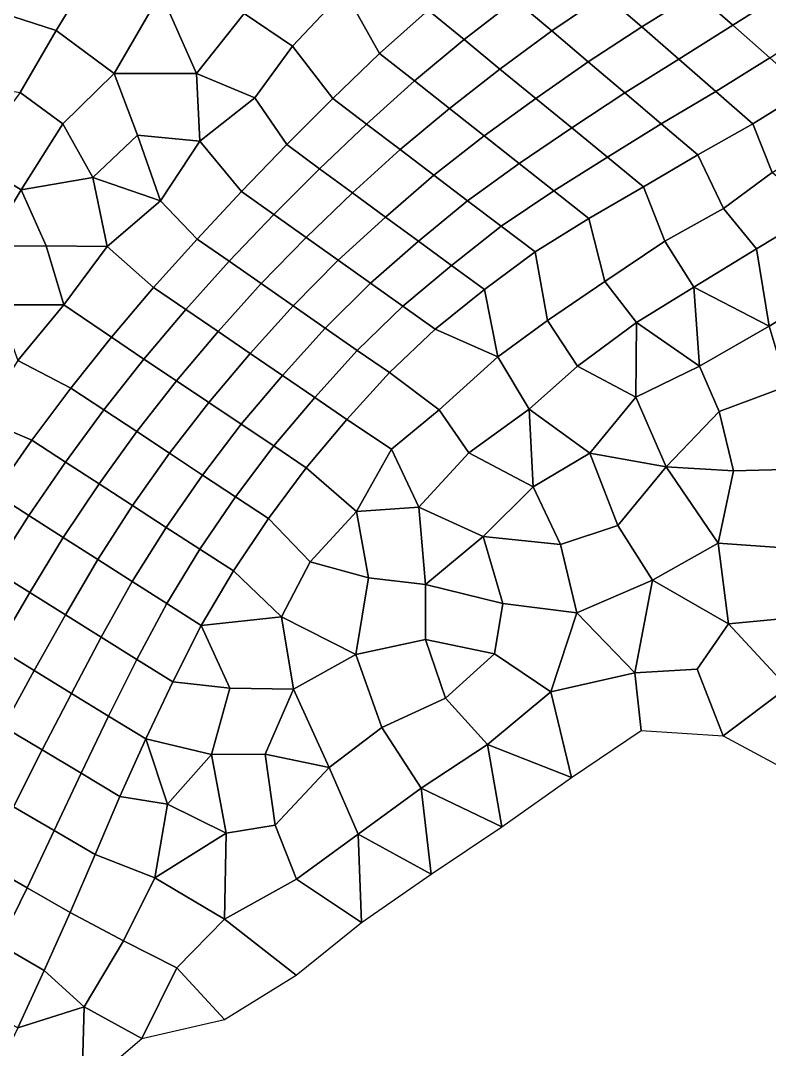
# Model space of a CAD drawing. Extents: x 727294 to 731543, y 8575035 to 8579824.
# Drawn here: x 729828.5 to 730004.3, y 8577064 to 8577305.5 of the extents above; entities that cross this region are included whole.
import ezdxf

# ---------------------------------------------------------------- set-up
doc = ezdxf.new("R2010")
doc.units = 0
for name, color, linetype in [('MESH_BOUND', 25, 'CONTINUOUS'), ('MESH_ELEMS', 250, 'CONTINUOUS'), ('MESH_NODES', 18, 'CONTINUOUS')]:
    doc.layers.add(name, color=color, linetype=linetype)

msp = doc.modelspace()

# ---------------------------------------------------------------- linework, layer by layer
at = {"layer": 'MESH_BOUND', "color": 25}
for points in [[(729957.83, 8577127.82, 38.17), (729974.24, 8577138.9, 38.17)], [(729974.24, 8577138.9, 38.17), (729993.44, 8577137.6, 38.17)], [(729993.44, 8577137.6, 38.17), (730011.05, 8577128.12, 38.17)], [(729941.53, 8577116.22, 38.17), (729957.83, 8577127.82, 38.17)], [(729924.89, 8577105.14, 38.17), (729941.53, 8577116.22, 38.17)], [(729908.53, 8577093.76, 38.17), (729924.89, 8577105.14, 38.17)], [(729893.23, 8577081.43, 38.17), (729908.53, 8577093.76, 38.17)], [(729876.41, 8577070.99, 38.17), (729893.23, 8577081.43, 38.17)], [(729856.96, 8577066.59, 38.17), (729876.41, 8577070.99, 38.17)], [(729842.92, 8577054.48, 38.09), (729856.96, 8577066.59, 38.17)]]:
    msp.add_polyline3d(points, dxfattribs=at)
at = {"layer": 'MESH_ELEMS', "color": 179}
for points in [[(729836.9, 8577303.21, 38.17), (729846.33, 8577318.81, 38.17), (729831.91, 8577325.13, 38.17), (729821.52, 8577308.17, 38.17)], [(729892.39, 8577299.53, 32.63), (729904.6, 8577312.54, 32.6), (729886.58, 8577321.13, 32.68), (729881, 8577307.17, 32.62)], [(729924.25, 8577307.97, 32.49), (729919.3, 8577322.8, 32.6), (729904.6, 8577312.54, 32.6), (729912.82, 8577297.82, 32.56)], [(729861.47, 8577312.02, 38.17), (729846.33, 8577318.81, 38.17), (729836.9, 8577303.21, 38.17), (729850.51, 8577293.09, 38.17)], [(729957.05, 8577319.16, 31.52), (729944.65, 8577310.4, 31.19), (729953.23, 8577303.12, 28.78), (729965.73, 8577311.59, 28.69)], [(729978.51, 8577319.71, 29.04), (729965.73, 8577311.59, 28.69), (729974.41, 8577304.03, 29.03), (729987.14, 8577312.07, 29.8)], [(729999.94, 8577319.99, 28.81), (729987.14, 8577312.07, 29.8), (729995.78, 8577304.43, 31.64), (730008.4, 8577312.49, 31.93)], [(729936.07, 8577317.67, 32.87), (729924.25, 8577307.97, 32.49), (729932.66, 8577301.07, 29.96), (729944.65, 8577310.4, 31.19)], [(729861.47, 8577312.02, 38.17), (729850.51, 8577293.09, 38.17), (729869.79, 8577293.13, 32.56), (729861.47, 8577312.02, 38.17)], [(729861.47, 8577312.02, 38.17), (729869.79, 8577293.13, 32.56), (729881, 8577307.17, 32.62), (729861.47, 8577312.02, 38.17)], [(729892.39, 8577299.53, 32.63), (729901.8, 8577287.23, 32.47), (729912.82, 8577297.82, 32.56), (729904.6, 8577312.54, 32.6)], [(729965.73, 8577311.59, 28.69), (729953.23, 8577303.12, 28.78), (729961.8, 8577295.85, 29.58), (729974.41, 8577304.03, 29.03)], [(729987.14, 8577312.07, 29.8), (729974.41, 8577304.03, 29.03), (729983.1, 8577296.46, 32.66), (729995.78, 8577304.43, 31.64)], [(730008.4, 8577312.49, 31.93), (729995.78, 8577304.43, 31.64), (730004.42, 8577296.79, 32.36), (730016.86, 8577304.99, 32.34)], [(729944.65, 8577310.4, 31.19), (729932.66, 8577301.07, 29.96), (729941.08, 8577294.16, 28.89), (729953.23, 8577303.12, 28.78)], [(729828.39, 8577288.63, 38.17), (729836.9, 8577303.21, 38.17), (729821.52, 8577308.17, 38.17), (729810.9, 8577291.45, 38.17)], [(729883.53, 8577287.38, 32.51), (729892.39, 8577299.53, 32.63), (729881, 8577307.17, 32.62), (729869.79, 8577293.13, 32.56)], [(729924.25, 8577307.97, 32.49), (729912.82, 8577297.82, 32.56), (729921, 8577291.36, 31.52), (729932.66, 8577301.07, 29.96)], [(729974.41, 8577304.03, 29.03), (729961.8, 8577295.85, 29.58), (729970.38, 8577288.58, 32.41), (729983.1, 8577296.46, 32.66)], [(729995.78, 8577304.43, 31.64), (729983.1, 8577296.46, 32.66), (729991.78, 8577288.89, 31.97), (730004.42, 8577296.79, 32.36)], [(729838.47, 8577281.29, 38.17), (729850.51, 8577293.09, 38.17), (729836.9, 8577303.21, 38.17), (729828.39, 8577288.63, 38.17)], [(729953.23, 8577303.12, 28.78), (729941.08, 8577294.16, 28.89), (729949.49, 8577287.25, 28.94), (729961.8, 8577295.85, 29.58)], [(729901.8, 8577287.23, 32.47), (729892.39, 8577299.53, 32.63), (729883.53, 8577287.38, 32.51), (729891, 8577276.41, 32.57)], [(729932.66, 8577301.07, 29.96), (729921, 8577291.36, 31.52), (729929.19, 8577284.91, 29.08), (729941.08, 8577294.16, 28.89)], [(729912.82, 8577297.82, 32.56), (729901.8, 8577287.23, 32.47), (729909.72, 8577281.23, 31.82), (729921, 8577291.36, 31.52)], [(729983.1, 8577296.46, 32.66), (729970.38, 8577288.58, 32.41), (729978.96, 8577281.3, 32.78), (729991.78, 8577288.89, 31.97)], [(730004.42, 8577296.79, 32.36), (729991.78, 8577288.89, 31.97), (730000.46, 8577281.33, 32.17), (730013.06, 8577289.14, 32.27)], [(729941.08, 8577294.16, 28.89), (729929.19, 8577284.91, 29.08), (729937.37, 8577278.45, 29.51), (729949.49, 8577287.25, 28.94)], [(729961.8, 8577295.85, 29.58), (729949.49, 8577287.25, 28.94), (729957.91, 8577280.35, 31.12), (729970.38, 8577288.58, 32.41)], [(729838.47, 8577281.29, 38.17), (729845.5, 8577268.66, 35.61), (729855.99, 8577278.63, 33.1), (729850.51, 8577293.09, 38.17)], [(729855.99, 8577278.63, 33.1), (729870.61, 8577277.19, 32.52), (729869.79, 8577293.13, 32.56), (729850.51, 8577293.09, 38.17)], [(729883.53, 8577287.38, 32.51), (729869.79, 8577293.13, 32.56), (729870.61, 8577277.19, 32.52), (729883.53, 8577287.38, 32.51)], [(729921, 8577291.36, 31.52), (729909.72, 8577281.23, 31.82), (729917.64, 8577275.24, 29.32), (729929.19, 8577284.91, 29.08)], [(730019.25, 8577278.57, 32.54), (730013.06, 8577289.14, 32.27), (730000.46, 8577281.33, 32.17), (730005.02, 8577269.83, 33.19)], [(729828.64, 8577265.8, 38.17), (729838.47, 8577281.29, 38.17), (729828.39, 8577288.63, 38.17), (729816.76, 8577273.07, 38.17)], [(729870.61, 8577277.19, 32.52), (729880.39, 8577265.41, 32.57), (729891, 8577276.41, 32.57), (729883.53, 8577287.38, 32.51)], [(729901.8, 8577287.23, 32.47), (729891, 8577276.41, 32.57), (729898.73, 8577270.74, 31.71), (729909.72, 8577281.23, 31.82)], [(729949.49, 8577287.25, 28.94), (729937.37, 8577278.45, 29.51), (729945.55, 8577271.99, 31.77), (729957.91, 8577280.35, 31.12)], [(729970.38, 8577288.58, 32.41), (729957.91, 8577280.35, 31.12), (729966.33, 8577273.44, 32.6), (729978.96, 8577281.3, 32.78)], [(729991.78, 8577288.89, 31.97), (729978.96, 8577281.3, 32.78), (729987.54, 8577274.03, 32.28), (730000.46, 8577281.33, 32.17)], [(729929.19, 8577284.91, 29.08), (729917.64, 8577275.24, 29.32), (729925.56, 8577269.24, 29.42), (729937.37, 8577278.45, 29.51)], [(729838.47, 8577281.29, 38.17), (729828.64, 8577265.8, 38.17), (729845.5, 8577268.66, 35.61), (729838.47, 8577281.29, 38.17)], [(729909.72, 8577281.23, 31.82), (729898.73, 8577270.74, 31.71), (729906.47, 8577265.07, 29.99), (729917.64, 8577275.24, 29.32)], [(729957.91, 8577280.35, 31.12), (729945.55, 8577271.99, 31.77), (729953.73, 8577265.53, 32.53), (729966.33, 8577273.44, 32.6)], [(729978.96, 8577281.3, 32.78), (729966.33, 8577273.44, 32.6), (729974.74, 8577266.53, 32.69), (729987.54, 8577274.03, 32.28)], [(730005.02, 8577269.83, 33.19), (730000.46, 8577281.33, 32.17), (729987.54, 8577274.03, 32.28), (729993.57, 8577261.43, 32.28)], [(729861.39, 8577263.18, 32.59), (729855.99, 8577278.63, 33.1), (729845.5, 8577268.66, 35.61), (729861.39, 8577263.18, 32.59)], [(729855.99, 8577278.63, 33.1), (729861.39, 8577263.18, 32.59), (729870.61, 8577277.19, 32.52), (729855.99, 8577278.63, 33.1)], [(729861.39, 8577263.18, 32.59), (729869.94, 8577254.25, 32.64), (729880.39, 8577265.41, 32.57), (729870.61, 8577277.19, 32.52)], [(729937.37, 8577278.45, 29.51), (729925.56, 8577269.24, 29.42), (729933.47, 8577263.25, 30.59), (729945.55, 8577271.99, 31.77)], [(729891, 8577276.41, 32.57), (729880.39, 8577265.41, 32.57), (729887.96, 8577260.02, 31.12), (729898.73, 8577270.74, 31.71)], [(729917.64, 8577275.24, 29.32), (729906.47, 8577265.07, 29.99), (729914.21, 8577259.4, 29.32), (729925.56, 8577269.24, 29.42)], [(729820.67, 8577252.54, 38.16), (729828.64, 8577265.8, 38.17), (729816.76, 8577273.07, 38.17), (729805.93, 8577258.14, 38.17)], [(729966.33, 8577273.44, 32.6), (729953.73, 8577265.53, 32.53), (729961.92, 8577259.08, 32.83), (729974.74, 8577266.53, 32.69)], [(729993.57, 8577261.43, 32.28), (729987.54, 8577274.03, 32.28), (729974.74, 8577266.53, 32.69), (729979.76, 8577253.75, 32.55)], [(729898.73, 8577270.74, 31.71), (729887.96, 8577260.02, 31.12), (729895.54, 8577254.64, 29.19), (729906.47, 8577265.07, 29.99)], [(729945.55, 8577271.99, 31.77), (729933.47, 8577263.25, 30.59), (729941.39, 8577257.25, 31.65), (729953.73, 8577265.53, 32.53)], [(730005.02, 8577269.83, 33.19), (729993.57, 8577261.43, 32.28), (730001.27, 8577251.97, 32.51), (730015.74, 8577260.63, 32.95)], [(729834.51, 8577252.66, 33.86), (729848.81, 8577252.53, 32.69), (729845.5, 8577268.66, 35.61), (729828.64, 8577265.8, 38.17)], [(729861.39, 8577263.18, 32.59), (729845.5, 8577268.66, 35.61), (729848.81, 8577252.53, 32.69), (729861.39, 8577263.18, 32.59)], [(729925.56, 8577269.24, 29.42), (729914.21, 8577259.4, 29.32), (729921.94, 8577253.74, 30.43), (729933.47, 8577263.25, 30.59)], [(729828.64, 8577265.8, 38.17), (729820.67, 8577252.54, 38.16), (729834.51, 8577252.66, 33.86), (729828.64, 8577265.8, 38.17)], [(729880.39, 8577265.41, 32.57), (729869.94, 8577254.25, 32.64), (729877.46, 8577249.02, 32.43), (729887.96, 8577260.02, 31.12)], [(729906.47, 8577265.07, 29.99), (729895.54, 8577254.64, 29.19), (729903.12, 8577249.25, 29.06), (729914.21, 8577259.4, 29.32)], [(729953.73, 8577265.53, 32.53), (729941.39, 8577257.25, 31.65), (729949.31, 8577251.26, 31.98), (729961.92, 8577259.08, 32.83)], [(729979.76, 8577253.75, 32.55), (729974.74, 8577266.53, 32.69), (729961.92, 8577259.08, 32.83), (729965.71, 8577244.26, 32.68)], [(729869.94, 8577254.25, 32.64), (729861.39, 8577263.18, 32.59), (729848.81, 8577252.53, 32.69), (729859.73, 8577242.87, 32.67)], [(729933.47, 8577263.25, 30.59), (729921.94, 8577253.74, 30.43), (729929.68, 8577248.07, 30.92), (729941.39, 8577257.25, 31.65)], [(729986.57, 8577242.93, 32.44), (730001.27, 8577251.97, 32.51), (729993.57, 8577261.43, 32.28), (729979.76, 8577253.75, 32.55)], [(730001.27, 8577251.97, 32.51), (730004.26, 8577233.79, 32.54), (730018.77, 8577242.56, 32.77), (730015.74, 8577260.63, 32.95)], [(729887.96, 8577260.02, 31.12), (729877.46, 8577249.02, 32.43), (729884.99, 8577243.79, 29.28), (729895.54, 8577254.64, 29.19)], [(729914.21, 8577259.4, 29.32), (729903.12, 8577249.25, 29.06), (729910.7, 8577243.87, 29.37), (729921.94, 8577253.74, 30.43)], [(729949.31, 8577251.26, 31.98), (729952.21, 8577235.15, 32.13), (729965.71, 8577244.26, 32.68), (729961.92, 8577259.08, 32.83)], [(729941.39, 8577257.25, 31.65), (729929.68, 8577248.07, 30.92), (729937.41, 8577242.4, 31.57), (729949.31, 8577251.26, 31.98)], [(729869.94, 8577254.25, 32.64), (729859.73, 8577242.87, 32.67), (729867.3, 8577237.7, 32.64), (729877.46, 8577249.02, 32.43)], [(729895.54, 8577254.64, 29.19), (729884.99, 8577243.79, 29.28), (729892.52, 8577238.56, 29.08), (729903.12, 8577249.25, 29.06)], [(729921.94, 8577253.74, 30.43), (729910.7, 8577243.87, 29.37), (729918.28, 8577238.49, 30.68), (729929.68, 8577248.07, 30.92)], [(729979.76, 8577253.75, 32.55), (729965.71, 8577244.26, 32.68), (729973.1, 8577234.64, 32.69), (729986.57, 8577242.93, 32.44)], [(729834.51, 8577252.66, 33.86), (729820.67, 8577252.54, 38.16), (729823.12, 8577238.83, 33.66), (729838.66, 8577238.83, 32.83)], [(729834.51, 8577252.66, 33.86), (729838.66, 8577238.83, 32.83), (729848.81, 8577252.53, 32.69), (729834.51, 8577252.66, 33.86)], [(729859.73, 8577242.87, 32.67), (729848.81, 8577252.53, 32.69), (729838.66, 8577238.83, 32.83), (729849.87, 8577231.18, 32.91)], [(729937.41, 8577242.4, 31.57), (729940.55, 8577226.63, 32.55), (729952.21, 8577235.15, 32.13), (729949.31, 8577251.26, 31.98)], [(730001.27, 8577251.97, 32.51), (729986.57, 8577242.93, 32.44), (730004.26, 8577233.79, 32.54), (730001.27, 8577251.97, 32.51)], [(729877.46, 8577249.02, 32.43), (729867.3, 8577237.7, 32.64), (729874.87, 8577232.54, 29.41), (729884.99, 8577243.79, 29.28)], [(729903.12, 8577249.25, 29.06), (729892.52, 8577238.56, 29.08), (729900.05, 8577233.34, 29.18), (729910.7, 8577243.87, 29.37)], [(729929.68, 8577248.07, 30.92), (729918.28, 8577238.49, 30.68), (729925.86, 8577233.1, 32.86), (729937.41, 8577242.4, 31.57)], [(729884.99, 8577243.79, 29.28), (729874.87, 8577232.54, 29.41), (729882.44, 8577227.38, 29.2), (729892.52, 8577238.56, 29.08)], [(729910.7, 8577243.87, 29.37), (729900.05, 8577233.34, 29.18), (729907.58, 8577228.11, 30.4), (729918.28, 8577238.49, 30.68)], [(729965.71, 8577244.26, 32.68), (729952.21, 8577235.15, 32.13), (729959.27, 8577224.42, 32.49), (729973.1, 8577234.64, 32.69)], [(729859.73, 8577242.87, 32.67), (729849.87, 8577231.18, 32.91), (729857.49, 8577226.08, 32.75), (729867.3, 8577237.7, 32.64)], [(729937.41, 8577242.4, 31.57), (729925.86, 8577233.1, 32.86), (729940.55, 8577226.63, 32.55), (729937.41, 8577242.4, 31.57)], [(729973.1, 8577234.64, 32.69), (729987.93, 8577224.42, 32.49), (729986.57, 8577242.93, 32.44), (729973.1, 8577234.64, 32.69)], [(730004.26, 8577233.79, 32.54), (729986.57, 8577242.93, 32.44), (729987.93, 8577224.42, 32.49), (730004.26, 8577233.79, 32.54)], [(730025.73, 8577228.91, 32.9), (730018.77, 8577242.56, 32.77), (730004.26, 8577233.79, 32.54), (730008.5, 8577219.74, 32.57)], [(729838.66, 8577238.83, 32.83), (729823.12, 8577238.83, 33.66), (729827.84, 8577225.74, 33.18), (729838.66, 8577238.83, 32.83)], [(729840.31, 8577219.25, 32.88), (729849.87, 8577231.18, 32.91), (729838.66, 8577238.83, 32.83), (729827.84, 8577225.74, 33.18)], [(729892.52, 8577238.56, 29.08), (729882.44, 8577227.38, 29.2), (729890.01, 8577222.21, 29.21), (729900.05, 8577233.34, 29.18)], [(729918.28, 8577238.49, 30.68), (729907.58, 8577228.11, 30.4), (729915.11, 8577222.88, 32.81), (729925.86, 8577233.1, 32.86)], [(729867.3, 8577237.7, 32.64), (729857.49, 8577226.08, 32.75), (729865.1, 8577220.98, 29.53), (729874.87, 8577232.54, 29.41)], [(729959.27, 8577224.42, 32.49), (729952.21, 8577235.15, 32.13), (729940.55, 8577226.63, 32.55), (729947.92, 8577214.33, 32.73)], [(729973.1, 8577234.64, 32.69), (729959.27, 8577224.42, 32.49), (729972.95, 8577217.14, 32.68), (729973.1, 8577234.64, 32.69)], [(729972.95, 8577217.14, 32.68), (729987.93, 8577224.42, 32.49), (729973.1, 8577234.64, 32.69), (729972.95, 8577217.14, 32.68)], [(729987.93, 8577224.42, 32.49), (729992.55, 8577213.77, 32.51), (730008.5, 8577219.74, 32.57), (730004.26, 8577233.79, 32.54)], [(729849.87, 8577231.18, 32.91), (729840.31, 8577219.25, 32.88), (729848.05, 8577214.15, 32.68), (729857.49, 8577226.08, 32.75)], [(729874.87, 8577232.54, 29.41), (729865.1, 8577220.98, 29.53), (729872.71, 8577215.88, 29.37), (729882.44, 8577227.38, 29.2)], [(729900.05, 8577233.34, 29.18), (729890.01, 8577222.21, 29.21), (729897.58, 8577217.05, 30.13), (729907.58, 8577228.11, 30.4)], [(729925.86, 8577233.1, 32.86), (729915.11, 8577222.88, 32.81), (729926.82, 8577214.12, 32.76), (729940.55, 8577226.63, 32.55)], [(729882.44, 8577227.38, 29.2), (729872.71, 8577215.88, 29.37), (729880.33, 8577210.78, 29.27), (729890.01, 8577222.21, 29.21)], [(729907.58, 8577228.11, 30.4), (729897.58, 8577217.05, 30.13), (729905.15, 8577211.88, 32.79), (729915.11, 8577222.88, 32.81)], [(729926.82, 8577214.12, 32.76), (729933.74, 8577204.05, 32.73), (729947.92, 8577214.33, 32.73), (729940.55, 8577226.63, 32.55)], [(729831.15, 8577207.01, 33.75), (729840.31, 8577219.25, 32.88), (729827.84, 8577225.74, 33.18), (729819.15, 8577212.11, 33.25)], [(729857.49, 8577226.08, 32.75), (729848.05, 8577214.15, 32.68), (729855.79, 8577209.05, 30.79), (729865.1, 8577220.98, 29.53)], [(729962.14, 8577203.94, 32.79), (729972.95, 8577217.14, 32.68), (729959.27, 8577224.42, 32.49), (729947.92, 8577214.33, 32.73)], [(729972.95, 8577217.14, 32.68), (729980.07, 8577200.78, 36.4), (729992.55, 8577213.77, 32.51), (729987.93, 8577224.42, 32.49)], [(729890.01, 8577222.21, 29.21), (729880.33, 8577210.78, 29.27), (729887.94, 8577205.68, 30.48), (729897.58, 8577217.05, 30.13)], [(729915.63, 8577204.88, 32.7), (729926.82, 8577214.12, 32.76), (729915.11, 8577222.88, 32.81), (729905.15, 8577211.88, 32.79)], [(729840.31, 8577219.25, 32.88), (729831.15, 8577207.01, 33.75), (729839.04, 8577201.9, 32.36), (729848.05, 8577214.15, 32.68)], [(729865.1, 8577220.98, 29.53), (729855.79, 8577209.05, 30.79), (729863.52, 8577203.95, 29.63), (729872.71, 8577215.88, 29.37)], [(730007.78, 8577200.18, 36.67), (730008.5, 8577219.74, 32.57), (729992.55, 8577213.77, 32.51), (729995.94, 8577199.84, 37.12)], [(729897.58, 8577217.05, 30.13), (729887.94, 8577205.68, 30.48), (729895.55, 8577200.57, 32.54), (729905.15, 8577211.88, 32.79)], [(729962.14, 8577203.94, 32.79), (729980.07, 8577200.78, 36.4), (729972.95, 8577217.14, 32.68), (729962.14, 8577203.94, 32.79)], [(729872.71, 8577215.88, 29.37), (729863.52, 8577203.95, 29.63), (729871.26, 8577198.85, 29.46), (729880.33, 8577210.78, 29.27)], [(729947.92, 8577214.33, 32.73), (729933.74, 8577204.05, 32.73), (729948.84, 8577196.05, 32.75), (729947.92, 8577214.33, 32.73)], [(729947.92, 8577214.33, 32.73), (729948.84, 8577196.05, 32.75), (729962.14, 8577203.94, 32.79), (729947.92, 8577214.33, 32.73)], [(729822.36, 8577194.51, 32.96), (729831.15, 8577207.01, 33.75), (729819.15, 8577212.11, 33.25), (729809.31, 8577198.76, 34.58)], [(729848.05, 8577214.15, 32.68), (729839.04, 8577201.9, 32.36), (729846.93, 8577196.78, 32.03), (729855.79, 8577209.05, 30.79)], [(729905.15, 8577211.88, 32.79), (729895.55, 8577200.57, 32.54), (729907.35, 8577190.32, 32.38), (729915.63, 8577204.88, 32.7)], [(729915.63, 8577204.88, 32.7), (729922.01, 8577191.3, 32.62), (729933.74, 8577204.05, 32.73), (729926.82, 8577214.12, 32.76)], [(729992.55, 8577213.77, 32.51), (729980.07, 8577200.78, 36.4), (729995.94, 8577199.84, 37.12), (729992.55, 8577213.77, 32.51)], [(729880.33, 8577210.78, 29.27), (729871.26, 8577198.85, 29.46), (729879, 8577193.75, 30.4), (729887.94, 8577205.68, 30.48)], [(729831.15, 8577207.01, 33.75), (729822.36, 8577194.51, 32.96), (729830.45, 8577189.35, 32.41), (729839.04, 8577201.9, 32.36)], [(729855.79, 8577209.05, 30.79), (729846.93, 8577196.78, 32.03), (729854.82, 8577191.67, 30.58), (729863.52, 8577203.95, 29.63)], [(729887.94, 8577205.68, 30.48), (729879, 8577193.75, 30.4), (729886.74, 8577188.65, 32.36), (729895.55, 8577200.57, 32.54)], [(729915.63, 8577204.88, 32.7), (729907.35, 8577190.32, 32.38), (729922.01, 8577191.3, 32.62), (729915.63, 8577204.88, 32.7)], [(729863.52, 8577203.95, 29.63), (729854.82, 8577191.67, 30.58), (729862.71, 8577186.55, 29.45), (729871.26, 8577198.85, 29.46)], [(729937.1, 8577184.38, 32.68), (729948.84, 8577196.05, 32.75), (729933.74, 8577204.05, 32.73), (729922.01, 8577191.3, 32.62)], [(729955.31, 8577182.55, 37.82), (729968.72, 8577187.03, 38.02), (729962.14, 8577203.94, 32.79), (729948.84, 8577196.05, 32.75)], [(729968.72, 8577187.03, 38.02), (729980.07, 8577200.78, 36.4), (729962.14, 8577203.94, 32.79), (729968.72, 8577187.03, 38.02)], [(729839.04, 8577201.9, 32.36), (729830.45, 8577189.35, 32.41), (729838.55, 8577184.19, 31.86), (729846.93, 8577196.78, 32.03)], [(729886.74, 8577188.65, 32.36), (729896.5, 8577178.44, 32.13), (729907.35, 8577190.32, 32.38), (729895.55, 8577200.57, 32.54)], [(729992.3, 8577182.83, 38.17), (729980.07, 8577200.78, 36.4), (729968.72, 8577187.03, 38.02), (729976.87, 8577174.16, 38.17)], [(729995.94, 8577199.84, 37.12), (729980.07, 8577200.78, 36.4), (729992.3, 8577182.83, 38.17), (729995.94, 8577199.84, 37.12)], [(730007.78, 8577200.18, 36.67), (729995.94, 8577199.84, 37.12), (729992.3, 8577182.83, 38.17), (730008.78, 8577181.71, 38.17)], [(729871.26, 8577198.85, 29.46), (729862.71, 8577186.55, 29.45), (729870.6, 8577181.43, 29.69), (729879, 8577193.75, 30.4)], [(729846.93, 8577196.78, 32.03), (729838.55, 8577184.19, 31.86), (729846.64, 8577179.03, 31.89), (729854.82, 8577191.67, 30.58)], [(729937.1, 8577184.38, 32.68), (729955.31, 8577182.55, 37.82), (729948.84, 8577196.05, 32.75), (729937.1, 8577184.38, 32.68)], [(729822.36, 8577194.51, 32.96), (729813.86, 8577181.8, 34.52), (729822.26, 8577176.55, 32.4), (729830.45, 8577189.35, 32.41)], [(729879, 8577193.75, 30.4), (729870.6, 8577181.43, 29.69), (729878.49, 8577176.32, 32.03), (729886.74, 8577188.65, 32.36)], [(729854.82, 8577191.67, 30.58), (729846.64, 8577179.03, 31.89), (729854.74, 8577173.88, 31.28), (729862.71, 8577186.55, 29.45)], [(729896.5, 8577178.44, 32.13), (729910.2, 8577174.72, 32.25), (729907.35, 8577190.32, 32.38), (729896.5, 8577178.44, 32.13)], [(729910.2, 8577174.72, 32.25), (729923.62, 8577173.11, 32.38), (729922.01, 8577191.3, 32.62), (729907.35, 8577190.32, 32.38)], [(729937.1, 8577184.38, 32.68), (729922.01, 8577191.3, 32.62), (729923.62, 8577173.11, 32.38), (729937.1, 8577184.38, 32.68)], [(729830.45, 8577189.35, 32.41), (729822.26, 8577176.55, 32.4), (729830.66, 8577171.3, 31.87), (729838.55, 8577184.19, 31.86)], [(729878.49, 8577176.32, 32.03), (729889.79, 8577165.52, 32.16), (729896.5, 8577178.44, 32.13), (729886.74, 8577188.65, 32.36)], [(729862.71, 8577186.55, 29.45), (729854.74, 8577173.88, 31.28), (729862.83, 8577168.72, 31.88), (729870.6, 8577181.43, 29.69)], [(729959.11, 8577166.51, 38.17), (729976.87, 8577174.16, 38.17), (729968.72, 8577187.03, 38.02), (729955.31, 8577182.55, 37.82)], [(729838.55, 8577184.19, 31.86), (729830.66, 8577171.3, 31.87), (729839.05, 8577166.06, 31.93), (729846.64, 8577179.03, 31.89)], [(729937.1, 8577184.38, 32.68), (729923.62, 8577173.11, 32.38), (729941.76, 8577168.71, 38.15), (729937.1, 8577184.38, 32.68)], [(729955.31, 8577182.55, 37.82), (729937.1, 8577184.38, 32.68), (729941.76, 8577168.71, 38.15), (729959.11, 8577166.51, 38.17)], [(729992.3, 8577182.83, 38.17), (729976.87, 8577174.16, 38.17), (729994.76, 8577163.92, 38.17), (729992.3, 8577182.83, 38.17)], [(730008.78, 8577181.71, 38.17), (729992.3, 8577182.83, 38.17), (729994.76, 8577163.92, 38.17), (730012.12, 8577165.52, 38.17)], [(729870.6, 8577181.43, 29.69), (729862.83, 8577168.72, 31.88), (729870.92, 8577163.56, 32.36), (729878.49, 8577176.32, 32.03)], [(729846.64, 8577179.03, 31.89), (729839.05, 8577166.06, 31.93), (729847.45, 8577160.81, 31.93), (729854.74, 8577173.88, 31.28)], [(729896.5, 8577178.44, 32.13), (729889.79, 8577165.52, 32.16), (729907.25, 8577156.71, 32.21), (729910.2, 8577174.72, 32.25)], [(729822.26, 8577176.55, 32.4), (729814.29, 8577163.61, 32.48), (729823.01, 8577158.27, 32.04), (729830.66, 8577171.3, 31.87)], [(729870.92, 8577163.56, 32.36), (729889.79, 8577165.52, 32.16), (729878.49, 8577176.32, 32.03), (729870.92, 8577163.56, 32.36)], [(729854.74, 8577173.88, 31.28), (729847.45, 8577160.81, 31.93), (729855.85, 8577155.56, 32.29), (729862.83, 8577168.72, 31.88)], [(729923.58, 8577160.26, 34.37), (729923.62, 8577173.11, 32.38), (729910.2, 8577174.72, 32.25), (729907.25, 8577156.71, 32.21)], [(729972.72, 8577152.4, 38.17), (729976.87, 8577174.16, 38.17), (729959.11, 8577166.51, 38.17), (729972.72, 8577152.4, 38.17)], [(729987.41, 8577153.3, 38.17), (729994.76, 8577163.92, 38.17), (729976.87, 8577174.16, 38.17), (729972.72, 8577152.4, 38.17)], [(729830.66, 8577171.3, 31.87), (729823.01, 8577158.27, 32.04), (729831.74, 8577152.93, 31.56), (729839.05, 8577166.06, 31.93)], [(729941.76, 8577168.71, 38.15), (729923.62, 8577173.11, 32.38), (729923.58, 8577160.26, 34.37), (729939.82, 8577156.86, 38.17)], [(729862.83, 8577168.72, 31.88), (729855.85, 8577155.56, 32.29), (729864.25, 8577150.31, 32.46), (729870.92, 8577163.56, 32.36)], [(729959.11, 8577166.51, 38.17), (729941.76, 8577168.71, 38.15), (729939.82, 8577156.86, 38.17), (729953.04, 8577147.93, 38.17)], [(729839.05, 8577166.06, 31.93), (729831.74, 8577152.93, 31.56), (729840.46, 8577147.59, 30.51), (729847.45, 8577160.81, 31.93)], [(729959.11, 8577166.51, 38.17), (729953.04, 8577147.93, 38.17), (729972.72, 8577152.4, 38.17), (729959.11, 8577166.51, 38.17)], [(729864.25, 8577150.31, 32.46), (729877.65, 8577148.82, 32.44), (729870.92, 8577163.56, 32.36), (729864.25, 8577150.31, 32.46)], [(729889.79, 8577165.52, 32.16), (729870.92, 8577163.56, 32.36), (729877.65, 8577148.82, 32.44), (729892.63, 8577148.59, 32.35)], [(729892.63, 8577148.59, 32.35), (729907.25, 8577156.71, 32.21), (729889.79, 8577165.52, 32.16), (729892.63, 8577148.59, 32.35)], [(729987.41, 8577153.3, 38.17), (729993.44, 8577137.6, 38.17), (730008.62, 8577149, 38.17), (729994.76, 8577163.92, 38.17)], [(730008.62, 8577149, 38.17), (730012.12, 8577165.52, 38.17), (729994.76, 8577163.92, 38.17), (730008.62, 8577149, 38.17)], [(729847.45, 8577160.81, 31.93), (729840.46, 8577147.59, 30.51), (729849.18, 8577142.25, 30.72), (729855.85, 8577155.56, 32.29)], [(729928.28, 8577146.46, 38.17), (729923.58, 8577160.26, 34.37), (729907.25, 8577156.71, 32.21), (729913.36, 8577139.6, 37.83)], [(729939.82, 8577156.86, 38.17), (729923.58, 8577160.26, 34.37), (729928.28, 8577146.46, 38.17), (729939.82, 8577156.86, 38.17)], [(729823.01, 8577158.27, 32.04), (729815.4, 8577145.23, 32.37), (729824.51, 8577139.77, 30.47), (729831.74, 8577152.93, 31.56)], [(729892.63, 8577148.59, 32.35), (729900.96, 8577130.15, 36.21), (729913.36, 8577139.6, 37.83), (729907.25, 8577156.71, 32.21)], [(729938.17, 8577135.61, 38.17), (729953.04, 8577147.93, 38.17), (729939.82, 8577156.86, 38.17), (729928.28, 8577146.46, 38.17)], [(729855.85, 8577155.56, 32.29), (729849.18, 8577142.25, 30.72), (729857.9, 8577136.9, 32.45), (729864.25, 8577150.31, 32.46)], [(729831.74, 8577152.93, 31.56), (729824.51, 8577139.77, 30.47), (729833.61, 8577134.3, 29.26), (729840.46, 8577147.59, 30.51)], [(729953.04, 8577147.93, 38.17), (729957.83, 8577127.82, 38.17), (729974.24, 8577138.9, 38.17), (729972.72, 8577152.4, 38.17)], [(729987.41, 8577153.3, 38.17), (729972.72, 8577152.4, 38.17), (729974.24, 8577138.9, 38.17), (729993.44, 8577137.6, 38.17)], [(729873.31, 8577133.22, 32.49), (729877.65, 8577148.82, 32.44), (729864.25, 8577150.31, 32.46), (729857.9, 8577136.9, 32.45)], [(729840.46, 8577147.59, 30.51), (729833.61, 8577134.3, 29.26), (729842.72, 8577128.84, 29.2), (729849.18, 8577142.25, 30.72)], [(729877.65, 8577148.82, 32.44), (729873.31, 8577133.22, 32.49), (729885.98, 8577133.34, 32.51), (729892.63, 8577148.59, 32.35)], [(729892.63, 8577148.59, 32.35), (729885.98, 8577133.34, 32.51), (729900.96, 8577130.15, 36.21), (729892.63, 8577148.59, 32.35)], [(729938.17, 8577135.61, 38.17), (729957.83, 8577127.82, 38.17), (729953.04, 8577147.93, 38.17), (729938.17, 8577135.61, 38.17)], [(730011.05, 8577128.12, 38.17), (730008.62, 8577149, 38.17), (729993.44, 8577137.6, 38.17), (730011.05, 8577128.12, 38.17)], [(729928.28, 8577146.46, 38.17), (729913.36, 8577139.6, 37.83), (729922.58, 8577125.3, 38.17), (729938.17, 8577135.61, 38.17)], [(729849.18, 8577142.25, 30.72), (729842.72, 8577128.84, 29.2), (729851.82, 8577123.37, 32.39), (729857.9, 8577136.9, 32.45)], [(729824.51, 8577139.77, 30.47), (729817.31, 8577126.62, 31.84), (729826.87, 8577120.99, 28.77), (729833.61, 8577134.3, 29.26)], [(729907.75, 8577114.56, 38.17), (729922.58, 8577125.3, 38.17), (729913.36, 8577139.6, 37.83), (729900.96, 8577130.15, 36.21)], [(729851.82, 8577123.37, 32.39), (729863.05, 8577121.61, 32.58), (729857.9, 8577136.9, 32.45), (729851.82, 8577123.37, 32.39)], [(729873.31, 8577133.22, 32.49), (729857.9, 8577136.9, 32.45), (729863.05, 8577121.61, 32.58), (729873.31, 8577133.22, 32.49)], [(729941.53, 8577116.22, 38.17), (729938.17, 8577135.61, 38.17), (729922.58, 8577125.3, 38.17), (729941.53, 8577116.22, 38.17)], [(729941.53, 8577116.22, 38.17), (729957.83, 8577127.82, 38.17), (729938.17, 8577135.61, 38.17), (729941.53, 8577116.22, 38.17)], [(729833.61, 8577134.3, 29.26), (729826.87, 8577120.99, 28.77), (729836.44, 8577115.36, 28.74), (729842.72, 8577128.84, 29.2)], [(729863.05, 8577121.61, 32.58), (729876.8, 8577114.79, 32.86), (729873.31, 8577133.22, 32.49), (729863.05, 8577121.61, 32.58)], [(729876.8, 8577114.79, 32.86), (729888.26, 8577116.64, 35.75), (729885.98, 8577133.34, 32.51), (729873.31, 8577133.22, 32.49)], [(729888.26, 8577116.64, 35.75), (729900.96, 8577130.15, 36.21), (729885.98, 8577133.34, 32.51), (729888.26, 8577116.64, 35.75)], [(729888.26, 8577116.64, 35.75), (729893.32, 8577103.95, 38.16), (729907.75, 8577114.56, 38.17), (729900.96, 8577130.15, 36.21)], [(729842.72, 8577128.84, 29.2), (729836.44, 8577115.36, 28.74), (729846, 8577109.73, 32.44), (729851.82, 8577123.37, 32.39)], [(729922.58, 8577125.3, 38.17), (729907.75, 8577114.56, 38.17), (729924.89, 8577105.14, 38.17), (729922.58, 8577125.3, 38.17)], [(729924.89, 8577105.14, 38.17), (729941.53, 8577116.22, 38.17), (729922.58, 8577125.3, 38.17), (729924.89, 8577105.14, 38.17)], [(729860.05, 8577104.3, 32.57), (729863.05, 8577121.61, 32.58), (729851.82, 8577123.37, 32.39), (729846, 8577109.73, 32.44)], [(729826.87, 8577120.99, 28.77), (729820, 8577107.76, 29.47), (729830.06, 8577101.93, 29.57), (729836.44, 8577115.36, 28.74)], [(729876.8, 8577114.79, 32.86), (729863.05, 8577121.61, 32.58), (729860.05, 8577104.3, 32.57), (729876.8, 8577114.79, 32.86)], [(729836.44, 8577115.36, 28.74), (729830.06, 8577101.93, 29.57), (729840.13, 8577096.11, 32.46), (729846, 8577109.73, 32.44)], [(729893.32, 8577103.95, 38.16), (729888.26, 8577116.64, 35.75), (729876.8, 8577114.79, 32.86), (729876.42, 8577094.6, 37.85)], [(729876.8, 8577114.79, 32.86), (729860.05, 8577104.3, 32.57), (729876.42, 8577094.6, 37.85), (729876.8, 8577114.79, 32.86)], [(729893.32, 8577103.95, 38.16), (729908.53, 8577093.76, 38.17), (729907.75, 8577114.56, 38.17), (729893.32, 8577103.95, 38.16)], [(729924.89, 8577105.14, 38.17), (729907.75, 8577114.56, 38.17), (729908.53, 8577093.76, 38.17), (729924.89, 8577105.14, 38.17)], [(729846, 8577109.73, 32.44), (729840.13, 8577096.11, 32.46), (729852.66, 8577089.53, 32.72), (729860.05, 8577104.3, 32.57)], [(729820, 8577107.76, 29.47), (729812.85, 8577094.7, 29.05), (729823.47, 8577088.63, 29.37), (729830.06, 8577101.93, 29.57)], [(729860.05, 8577104.3, 32.57), (729852.66, 8577089.53, 32.72), (729865.17, 8577083.13, 37.88), (729876.42, 8577094.6, 37.85)], [(729893.23, 8577081.43, 38.17), (729908.53, 8577093.76, 38.17), (729893.32, 8577103.95, 38.16), (729876.42, 8577094.6, 37.85)], [(729830.06, 8577101.93, 29.57), (729823.47, 8577088.63, 29.37), (729834.09, 8577082.56, 32.62), (729840.13, 8577096.11, 32.46)], [(729834.09, 8577082.56, 32.62), (729843.42, 8577074.01, 35.33), (729852.66, 8577089.53, 32.72), (729840.13, 8577096.11, 32.46)], [(729876.41, 8577070.99, 38.17), (729893.23, 8577081.43, 38.17), (729876.42, 8577094.6, 37.85), (729865.17, 8577083.13, 37.88)], [(729823.47, 8577088.63, 29.37), (729816.63, 8577075.48, 30.55), (729827.88, 8577069.09, 33.01), (729834.09, 8577082.56, 32.62)], [(729843.42, 8577074.01, 35.33), (729856.96, 8577066.59, 38.17), (729865.17, 8577083.13, 37.88), (729852.66, 8577089.53, 32.72)], [(729827.88, 8577069.09, 33.01), (729843.42, 8577074.01, 35.33), (729834.09, 8577082.56, 32.62), (729827.88, 8577069.09, 33.01)], [(729876.41, 8577070.99, 38.17), (729865.17, 8577083.13, 37.88), (729856.96, 8577066.59, 38.17), (729876.41, 8577070.99, 38.17)], [(729842.92, 8577054.48, 38.09), (729843.42, 8577074.01, 35.33), (729827.88, 8577069.09, 33.01), (729821.49, 8577055.7, 32.4)], [(729843.42, 8577074.01, 35.33), (729842.92, 8577054.48, 38.09), (729856.96, 8577066.59, 38.17), (729843.42, 8577074.01, 35.33)]]:
    msp.add_3dface(points, dxfattribs=at)
at = {"layer": 'MESH_NODES', "color": 18}
for p in [(729974.41, 8577304.03, 29.03), (729995.78, 8577304.43, 31.64), (729836.9, 8577303.21, 38.17), (729953.23, 8577303.12, 28.78), (729892.39, 8577299.53, 32.63), (729932.66, 8577301.07, 29.96), (729912.82, 8577297.82, 32.56), (729983.1, 8577296.46, 32.66), (729941.08, 8577294.16, 28.89), (729961.8, 8577295.85, 29.58), (729850.51, 8577293.09, 38.17), (729869.79, 8577293.13, 32.56), (729921, 8577291.36, 31.52), (729883.53, 8577287.38, 32.51), (729901.8, 8577287.23, 32.47), (729949.49, 8577287.25, 28.94), (729970.38, 8577288.58, 32.41), (729991.78, 8577288.89, 31.97), (729929.19, 8577284.91, 29.08), (729838.47, 8577281.29, 38.17), (729909.72, 8577281.23, 31.82), (729957.91, 8577280.35, 31.12), (729978.96, 8577281.3, 32.78), (730000.46, 8577281.33, 32.17), (729855.99, 8577278.63, 33.1), (729870.61, 8577277.19, 32.52), (729937.37, 8577278.45, 29.51), (729891, 8577276.41, 32.57), (729917.64, 8577275.24, 29.32), (729966.33, 8577273.44, 32.6), (729987.54, 8577274.03, 32.28), (729898.73, 8577270.74, 31.71), (729945.55, 8577271.99, 31.77), (729845.5, 8577268.66, 35.61), (729925.56, 8577269.24, 29.42), (729828.64, 8577265.8, 38.17), (729880.39, 8577265.41, 32.57), (729906.47, 8577265.07, 29.99), (729953.73, 8577265.53, 32.53), (729974.74, 8577266.53, 32.69), (729861.39, 8577263.18, 32.59), (729933.47, 8577263.25, 30.59), (729993.57, 8577261.43, 32.28), (729887.96, 8577260.02, 31.12), (729914.21, 8577259.4, 29.32), (729961.92, 8577259.08, 32.83), (729941.39, 8577257.25, 31.65), (729869.94, 8577254.25, 32.64), (729895.54, 8577254.64, 29.19), (729921.94, 8577253.74, 30.43), (729979.76, 8577253.75, 32.55), (729834.51, 8577252.66, 33.86), (729848.81, 8577252.53, 32.69), (729949.31, 8577251.26, 31.98), (730001.27, 8577251.97, 32.51), (729877.46, 8577249.02, 32.43), (729903.12, 8577249.25, 29.06), (729929.68, 8577248.07, 30.92), (729884.99, 8577243.79, 29.28), (729910.7, 8577243.87, 29.37), (729965.71, 8577244.26, 32.68), (729859.73, 8577242.87, 32.67), (729937.41, 8577242.4, 31.57), (729986.57, 8577242.93, 32.44), (729838.66, 8577238.83, 32.83), (729892.52, 8577238.56, 29.08), (729918.28, 8577238.49, 30.68), (729867.3, 8577237.7, 32.64), (729952.21, 8577235.15, 32.13), (729973.1, 8577234.64, 32.69), (730004.26, 8577233.79, 32.54), (729849.87, 8577231.18, 32.91), (729874.87, 8577232.54, 29.41), (729900.05, 8577233.34, 29.18), (729925.86, 8577233.1, 32.86), (729882.44, 8577227.38, 29.2), (729907.58, 8577228.11, 30.4), (729940.55, 8577226.63, 32.55), (729857.49, 8577226.08, 32.75), (729959.27, 8577224.42, 32.49), (729987.93, 8577224.42, 32.49), (729890.01, 8577222.21, 29.21), (729915.11, 8577222.88, 32.81), (729840.31, 8577219.25, 32.88), (729865.1, 8577220.98, 29.53), (729897.58, 8577217.05, 30.13), (729972.95, 8577217.14, 32.68), (729872.71, 8577215.88, 29.37), (729947.92, 8577214.33, 32.73), (729848.05, 8577214.15, 32.68), (729905.15, 8577211.88, 32.79), (729926.82, 8577214.12, 32.76), (729992.55, 8577213.77, 32.51), (729880.33, 8577210.78, 29.27), (729831.15, 8577207.01, 33.75), (729855.79, 8577209.05, 30.79), (729887.94, 8577205.68, 30.48), (729915.63, 8577204.88, 32.7), (729863.52, 8577203.95, 29.63), (729933.74, 8577204.05, 32.73), (729962.14, 8577203.94, 32.79), (729839.04, 8577201.9, 32.36), (729895.55, 8577200.57, 32.54), (729980.07, 8577200.78, 36.4), (729995.94, 8577199.84, 37.12), (729871.26, 8577198.85, 29.46), (729846.93, 8577196.78, 32.03), (729948.84, 8577196.05, 32.75), (729879, 8577193.75, 30.4), (729854.82, 8577191.67, 30.58), (729907.35, 8577190.32, 32.38), (729922.01, 8577191.3, 32.62), (729830.45, 8577189.35, 32.41), (729886.74, 8577188.65, 32.36), (729862.71, 8577186.55, 29.45), (729968.72, 8577187.03, 38.02), (729838.55, 8577184.19, 31.86), (729937.1, 8577184.38, 32.68), (729992.3, 8577182.83, 38.17), (729870.6, 8577181.43, 29.69), (729955.31, 8577182.55, 37.82), (729846.64, 8577179.03, 31.89), (729896.5, 8577178.44, 32.13), (729878.49, 8577176.32, 32.03), (729854.74, 8577173.88, 31.28), (729910.2, 8577174.72, 32.25), (729976.87, 8577174.16, 38.17), (729830.66, 8577171.3, 31.87), (729923.62, 8577173.11, 32.38), (729862.83, 8577168.72, 31.88), (729941.76, 8577168.71, 38.15), (729839.05, 8577166.06, 31.93), (729959.11, 8577166.51, 38.17), (729870.92, 8577163.56, 32.36), (729889.79, 8577165.52, 32.16), (729994.76, 8577163.92, 38.17), (729847.45, 8577160.81, 31.93), (729923.58, 8577160.26, 34.37), (729907.25, 8577156.71, 32.21), (729939.82, 8577156.86, 38.17), (729855.85, 8577155.56, 32.29), (729831.74, 8577152.93, 31.56), (729972.72, 8577152.4, 38.17), (729987.41, 8577153.3, 38.17), (729864.25, 8577150.31, 32.46), (729840.46, 8577147.59, 30.51), (729877.65, 8577148.82, 32.44), (729892.63, 8577148.59, 32.35), (729953.04, 8577147.93, 38.17), (729928.28, 8577146.46, 38.17), (729849.18, 8577142.25, 30.72), (729913.36, 8577139.6, 37.83), (729974.24, 8577138.9, 38.17), (729993.44, 8577137.6, 38.17), (729857.9, 8577136.9, 32.45), (729938.17, 8577135.61, 38.17), (729833.61, 8577134.3, 29.26), (729873.31, 8577133.22, 32.49), (729885.98, 8577133.34, 32.51), (729900.96, 8577130.15, 36.21), (729842.72, 8577128.84, 29.2), (729957.83, 8577127.82, 38.17), (729922.58, 8577125.3, 38.17), (729851.82, 8577123.37, 32.39), (729863.05, 8577121.61, 32.58), (729836.44, 8577115.36, 28.74), (729888.26, 8577116.64, 35.75), (729941.53, 8577116.22, 38.17), (729876.8, 8577114.79, 32.86), (729907.75, 8577114.56, 38.17), (729846, 8577109.73, 32.44), (729860.05, 8577104.3, 32.57), (729893.32, 8577103.95, 38.16), (729924.89, 8577105.14, 38.17), (729830.06, 8577101.93, 29.57), (729840.13, 8577096.11, 32.46), (729876.42, 8577094.6, 37.85), (729908.53, 8577093.76, 38.17), (729852.66, 8577089.53, 32.72), (729834.09, 8577082.56, 32.62), (729865.17, 8577083.13, 37.88), (729893.23, 8577081.43, 38.17), (729843.42, 8577074.01, 35.33), (729876.41, 8577070.99, 38.17), (729856.96, 8577066.59, 38.17)]:
    msp.add_point(p, dxfattribs=at)

doc.saveas('drawing.dxf')
